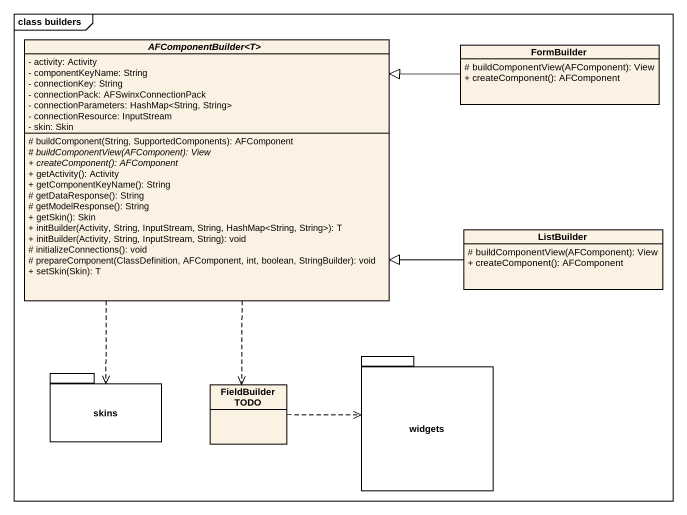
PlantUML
@startuml
mainframe class builders
hide circle
hide empty members
skinparam classAttributeIconSize 0
abstract class "AFComponentBuilder<T>" as AFComponentBuilder_T {
  - activity: Activity
  - componentKeyName: String
  - connectionKey: String
  - connectionPack: AFSwinxConnectionPack
  - connectionParameters: HashMap<String, String>
  - connectionResource: InputStream
  - skin: Skin
  # buildComponent(String, SupportedComponents): AFComponent
  {abstract} # buildComponentView(AFComponent): View
  {abstract} + createComponent(): AFComponent
  + getActivity(): Activity
  + getComponentKeyName(): String
  # getDataResponse(): String
  # getModelResponse(): String
  + getSkin(): Skin
  + initBuilder(Activity, String, InputStream, String, HashMap<String, String>): T
  + initBuilder(Activity, String, InputStream, String): void
  # initializeConnections(): void
  # prepareComponent(ClassDefinition, AFComponent, int, boolean, StringBuilder): void
  + setSkin(Skin): T
}
class FormBuilder {
  # buildComponentView(AFComponent): View
  + createComponent(): AFComponent
}
class ListBuilder {
  # buildComponentView(AFComponent): View
  + createComponent(): AFComponent
}
package skins {
}
package widgets {
}
class "FieldBuilder TODO" as FieldBuilder_TODO
AFComponentBuilder_T ..> skins
AFComponentBuilder_T ..> FieldBuilder_TODO
FormBuilder -left-|> AFComponentBuilder_T
ListBuilder -left-|> AFComponentBuilder_T
FieldBuilder_TODO .right.> widgets
@enduml
